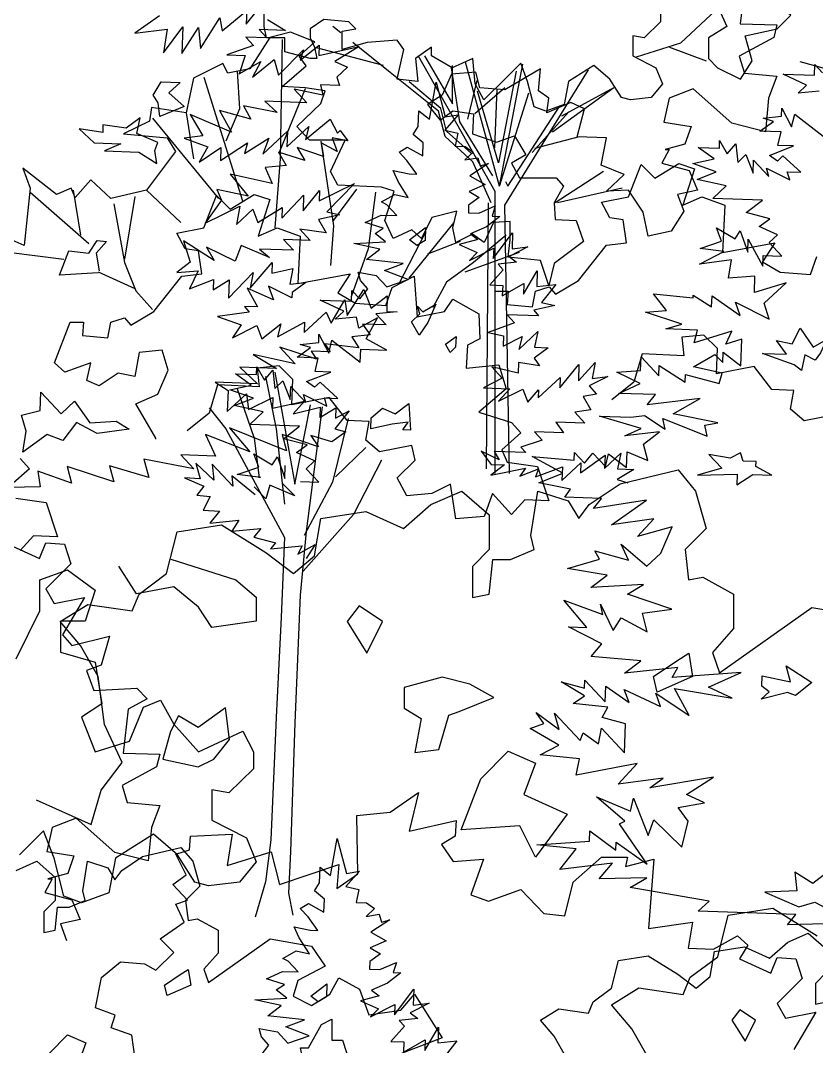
# Model space of a CAD drawing. Header units: inches. Extents: x -11 to 128, y 7 to 56.
# Drawn here: x 14.3816 to 14.742, y 23.3199 to 23.7842 of the extents above; entities that cross this region are included whole.
import ezdxf

# ---------------------------------------------------------------- set-up
doc = ezdxf.new("R2010")
doc.units = ezdxf.units.IN
doc.header["$MEASUREMENT"] = 0
doc.layers.add('CAY', color=94, linetype='Continuous')
doc.layers.add('CAY-3', color=61, linetype='Continuous')
picture_1 = doc.add_image_def('image1.jpg', size_in_pixel=(1680, 1093))

# ---------------------------------------------------------------- blocks, each defined once
blk = doc.blocks.new('A$C76451831')
at = {"layer": 'CAY'}
for p, q in [((2471.8, 2031.9), (2478.5, 2069.3)), ((2478.5, 2069.3), (2487.7, 2034.1)), ((2460.6, 2024.6), (2461.2, 2040.4)), ((2461.2, 2040.4), (2471.8, 2031.9)), ((2500.9, 2036.3), (2487.3, 2020.9)), ((2487.7, 2034.1), (2500.9, 2036.3)), ((2455.4, 2016.6), (2460.6, 2024.6)), ((2487.3, 2020.9), (2500.3, 2017.8)), ((2500.3, 2017.8), (2497.6, 2004.7)), ((2465.5, 2008.1), (2455.4, 2016.6)), ((2465, 1995), (2465.5, 2008.1)), ((2441.2, 1998.5), (2449.5, 2003.7)), ((2449, 1990.1), (2441.2, 1998.5)), ((2449.5, 2003.7), (2465, 1995)), ((2497.6, 2004.7), (2508, 2004.3)), ((2515.9, 1998.6), (2507.5, 1990.8)), ((2508, 2004.3), (2515.9, 1998.6)), ((2459, 1976.6), (2449, 1990.1)), ((2507.5, 1990.8), (2520.7, 1993)), ((2531.4, 1987.2), (2512.4, 1974.7)), ((2520.7, 1993), (2523.1, 1984.8)), ((2523.1, 1984.8), (2531.4, 1987.2)), ((2435.1, 1980.1), (2451.3, 1976.8)), ((2440.1, 1969.1), (2435.1, 1980.1)), ((2451.3, 1976.8), (2459, 1976.6)), ((2450.4, 1952.9), (2440.1, 1969.1)), ((2527.9, 1966), (2511.8, 1958.9)), ((2512.4, 1974.7), (2527.9, 1966)), ((2423.5, 1948.4), (2437, 1956)), ((2437, 1956), (2450.4, 1952.9)), ((2511.8, 1958.9), (2522, 1953.1)), ((2428.9, 1945.4), (2423.5, 1948.4)), ((2438.9, 1934.7), (2428.9, 1945.4)), ((2511.3, 1945.3), (2511.1, 1937.6)), ((2522, 1953.1), (2511.3, 1945.3)), ((2407, 1927.6), (2423.1, 1935.2)), ((2423.1, 1935.2), (2438.9, 1934.7)), ((2511.1, 1937.6), (2521.5, 1937.2)), ((2521.5, 1937.2), (2538.1, 1944.4)), ((2538.1, 1944.4), (2535, 1934)), ((2425.3, 1922), (2407, 1927.6)), ((2542.7, 1933.8), (2529.2, 1923.4)), ((2535, 1934), (2542.7, 1933.8)), ((2417, 1916.8), (2425.3, 1922)), ((2427.6, 1908.3), (2417, 1916.8)), ((2529.2, 1923.4), (2513.1, 1916.2)), ((2513.1, 1916.2), (2520.6, 1910.5)), ((2536.2, 1891.4), (2555.7, 1917.4)), ((2555.7, 1917.4), (2555.1, 1901.1)), ((2395.4, 1906.7), (2427.6, 1908.3)), ((2421.9, 1900.8), (2395.4, 1906.7)), ((2520.6, 1910.5), (2501.8, 1905.7)), ((2501.8, 1905.7), (2520.1, 1897.4)), ((2571.1, 1903.3), (2552.1, 1893.5)), ((2555.1, 1901.1), (2571.1, 1903.3)), ((2408.4, 1890.4), (2421.9, 1900.8)), ((2512.1, 1889.5), (2536.6, 1901.8)), ((2520.1, 1897.4), (2512.1, 1889.5)), ((2536.6, 1901.8), (2536.2, 1891.4)), ((2552.1, 1893.5), (2559.6, 1887.8)), ((2445.4, 1886.4), (2408.4, 1890.4)), ((2426.6, 1879.3), (2445.4, 1886.4)), ((2559.6, 1887.8), (2541, 1885.8)), ((2541, 1885.8), (2546.2, 1880.1)), ((2402.2, 1869.3), (2399.8, 1877.6)), ((2399.8, 1877.6), (2418.2, 1874.2)), ((2418.2, 1874.2), (2428.7, 1862.9)), ((2450.3, 1870.4), (2426.6, 1879.3)), ((2546.2, 1880.1), (2532.6, 1864.8)), ((2566.7, 1855.4), (2580.6, 1878.9)), ((2580.6, 1878.9), (2580.1, 1863.1)), ((2409.6, 1860.9), (2402.2, 1869.3)), ((2428.7, 1862.9), (2450.3, 1870.4)), ((2532.6, 1864.8), (2545.7, 1864.3)), ((2545.3, 1853.9), (2567, 1866.3)), ((2545.7, 1864.3), (2545.3, 1853.9)), ((2567, 1866.3), (2566.7, 1855.4)), ((2580.1, 1863.1), (2599.2, 1865.2)), ((2599.2, 1865.2), (2585, 1847.1)), ((2393.3, 1848.3), (2393.7, 1859.2)), ((2393.7, 1859.2), (2401.6, 1850.7)), ((2401.6, 1850.7), (2409.6, 1860.9)), ((2361.6, 1849.4), (2393.3, 1848.3)), ((2385.3, 1838.2), (2361.6, 1849.4)), ((2598.4, 1843.9), (2577, 1839.2)), ((2585, 1847.1), (2598.4, 1843.9)), ((2376.8, 1830.3), (2385.3, 1838.2)), ((2398.2, 1832.3), (2376.8, 1830.3)), ((2400.5, 1821.3), (2398.2, 1832.3)), ((2419.5, 1831.5), (2400.5, 1821.3)), ((2407.9, 1810.6), (2419.5, 1831.5)), ((2581.8, 1833.6), (2550.1, 1834.7)), ((2550.1, 1834.7), (2557.5, 1826.7)), ((2577, 1839.2), (2581.8, 1833.6)), ((2557.5, 1826.7), (2530.9, 1816.8)), ((2360.1, 1806.9), (2360.4, 1815)), ((2360.4, 1815), (2370.2, 1796.1)), ((2428.8, 1799), (2407.9, 1810.6)), ((2530.9, 1816.8), (2546.6, 1813.5)), ((2546.6, 1813.5), (2546.3, 1803.1)), ((2546.3, 1803.1), (2565.2, 1812.8)), ((2562, 1799.8), (2581.2, 1817.7)), ((2565.2, 1812.8), (2562, 1799.8)), ((2581.2, 1817.7), (2577.9, 1802)), ((2338.3, 1791.8), (2351.8, 1801.7)), ((2341.5, 1804.8), (2360.1, 1806.9)), ((2351.8, 1801.7), (2341.5, 1804.8)), ((2370.2, 1796.1), (2373.4, 1809.1)), ((2373.4, 1809.1), (2402, 1786.8)), ((2402, 1786.8), (2402.5, 1799.9)), ((2402.5, 1799.9), (2428.8, 1799)), ((2591.5, 1801.5), (2577.6, 1791.1)), ((2577.9, 1802), (2591.5, 1801.5)), ((2359.6, 1791), (2338.3, 1791.8)), ((2356.4, 1777.5), (2359.6, 1791)), ((2577.6, 1791.1), (2582.7, 1783.2)), ((2297.4, 1774.6), (2297.7, 1782.3)), ((2297.7, 1782.3), (2305.3, 1768.9)), ((2561.2, 1775.8), (2534.7, 1782.2)), ((2534.7, 1782.2), (2545.1, 1770.9)), ((2561.5, 1786.7), (2561.2, 1775.8)), ((2582.7, 1783.2), (2561.5, 1786.7)), ((2603.3, 1761.2), (2622.6, 1784.5)), ((2622.1, 1768.2), (2639, 1786.7)), ((2622.6, 1784.5), (2622.1, 1768.2)), ((2639, 1786.7), (2635.8, 1770.5)), ((2292, 1763.9), (2276.1, 1775.3)), ((2276.1, 1775.3), (2297.4, 1774.6)), ((2305.3, 1768.9), (2313.9, 1779)), ((2313.9, 1779), (2315.9, 1760.3)), ((2347.9, 1767.4), (2372.2, 1777)), ((2372.2, 1777), (2356.4, 1777.5)), ((2545.1, 1770.9), (2526.2, 1761.2)), ((2581.6, 1751.1), (2603.6, 1771.6)), ((2603.6, 1771.6), (2603.3, 1761.2)), ((2651.7, 1772.6), (2632.8, 1762.9)), ((2635.8, 1770.5), (2651.7, 1772.6)), ((2270.6, 1759.2), (2292, 1763.9)), ((2294.3, 1750.7), (2270.6, 1759.2)), ((2315.9, 1760.3), (2323.9, 1768.2)), ((2323.9, 1768.2), (2331.4, 1749.4)), ((2331.4, 1749.4), (2331.9, 1762.5)), ((2331.9, 1762.5), (2347.1, 1746.1)), ((2355.9, 1761.7), (2347.9, 1767.4)), ((2361.5, 1766.9), (2355.9, 1761.7)), ((2379.5, 1750.4), (2361.5, 1766.9)), ((2526.2, 1761.2), (2552.9, 1760.2)), ((2552.9, 1760.2), (2541.6, 1747.5)), ((2541.6, 1747.5), (2566, 1759.8)), ((2566, 1759.8), (2571, 1746.5)), ((2571, 1746.5), (2581.9, 1759.2)), ((2581.9, 1759.2), (2581.6, 1751.1)), ((2632.8, 1762.9), (2640.2, 1754.5)), ((2275, 1743.2), (2294.3, 1750.7)), ((2347.1, 1746.1), (2344.7, 1754.4)), ((2344.7, 1754.4), (2368.3, 1742.7)), ((2365.9, 1750.9), (2379.5, 1750.4)), ((2368.3, 1742.7), (2365.9, 1750.9)), ((2640.2, 1754.5), (2627, 1752.2)), ((2627, 1752.2), (2634.6, 1738.8)), ((2304.2, 1736.7), (2275, 1743.2)), ((2634.6, 1738.8), (2618.3, 1736.6)), ((2290.6, 1724.1), (2304.2, 1736.7)), ((2618.3, 1736.6), (2628.7, 1725.4)), ((2340.9, 1722.3), (2290.6, 1724.1)), ((2324.6, 1709.7), (2340.9, 1722.3)), ((2628.7, 1725.4), (2599.3, 1726.4)), ((2599.3, 1726.4), (2607.1, 1715.7)), ((2348.4, 1703.5), (2324.6, 1709.7)), ((2585.5, 1708.3), (2564, 1701.4)), ((2577.7, 1716.8), (2585.5, 1708.3)), ((2607.1, 1715.7), (2577.7, 1716.8)), ((2337.7, 1695.7), (2348.4, 1703.5)), ((2524, 1697.3), (2533.9, 1683.8)), ((2542.3, 1688.5), (2524, 1697.3)), ((2569.2, 1695.7), (2537.1, 1696.9)), ((2537.1, 1696.9), (2542.3, 1688.5)), ((2564, 1701.4), (2569.2, 1695.7)), ((2294.6, 1694.5), (2313.2, 1683.4)), ((2299.6, 1681.1), (2294.6, 1694.5)), ((2313.2, 1683.4), (2318.5, 1691.4)), ((2318.5, 1691.4), (2325.9, 1669.8)), ((2356, 1687.3), (2337.7, 1695.7)), ((2347.5, 1679.5), (2356, 1687.3)), ((2624.3, 1675.2), (2648.9, 1693)), ((2648.4, 1679.8), (2664.8, 1695.1)), ((2648.9, 1693), (2648.4, 1679.8)), ((2664.8, 1695.1), (2661.6, 1679.4)), ((2236.3, 1685.2), (2240.6, 1669.3)), ((2254.4, 1667.9), (2236.3, 1685.2)), ((2252.8, 1684.1), (2254.4, 1667.9)), ((2273.6, 1662), (2252.8, 1684.1)), ((2278, 1673.7), (2299.6, 1681.1)), ((2325.9, 1669.8), (2326.4, 1682.9)), ((2360.2, 1665.9), (2347.5, 1679.5)), ((2547.5, 1683.4), (2533.6, 1673)), ((2533.6, 1673), (2568.7, 1679.9)), ((2533.9, 1683.8), (2547.5, 1683.4)), ((2568.7, 1679.9), (2563, 1671.9)), ((2563, 1671.9), (2581.8, 1679.4)), ((2578.8, 1671.4), (2605.9, 1681.3)), ((2581.8, 1679.4), (2578.8, 1671.4)), ((2605.4, 1667.7), (2624.6, 1685.6)), ((2605.9, 1681.3), (2605.4, 1667.7)), ((2624.6, 1685.6), (2624.3, 1675.2)), ((2677.9, 1678.8), (2661.2, 1668.5)), ((2661.6, 1679.4), (2677.9, 1678.8)), ((2664.3, 1664.1), (2722.6, 1678.3)), ((2722.6, 1678.3), (2740.3, 1657)), ((2224.6, 1670.4), (2244.1, 1661.9)), ((2240.6, 1669.3), (2224.6, 1670.4)), ((2272.6, 1672.4), (2273.6, 1662)), ((2295.9, 1653.3), (2272.6, 1672.4)), ((2301.9, 1670.6), (2278, 1673.7)), ((2341.7, 1666.5), (2360.2, 1665.9)), ((2661.2, 1668.5), (2672, 1665.4)), ((2244.1, 1661.9), (2237.2, 1653)), ((2306.7, 1649.3), (2295.1, 1661.4)), ((2310.8, 1662.9), (2306.7, 1649.3)), ((2336, 1652.2), (2310.8, 1662.9)), ((2323.9, 1664.2), (2336, 1652.2)), ((2473.2, 1643.5), (2504.5, 1657)), ((2504.5, 1657), (2532.2, 1632.9)), ((2574, 1612.2), (2581.1, 1657)), ((2581.1, 1657), (2611.8, 1647)), ((2633, 1643.5), (2664.3, 1664.1)), ((2740.3, 1657), (2750.9, 1619.3)), ((2237.2, 1653), (2250.5, 1651.6)), ((2250.5, 1651.6), (2243.7, 1637.7)), ((2611.8, 1647), (2622.4, 1629.3)), ((2243.7, 1637.7), (2260.2, 1636.6)), ((2260.2, 1636.6), (2250.4, 1624.7)), ((2362.4, 1629.3), (2407.8, 1636.4)), ((2407.8, 1636.4), (2445.5, 1619.3)), ((2445.5, 1619.3), (2473.2, 1643.5)), ((2622.4, 1629.3), (2633, 1643.5)), ((2250.4, 1624.7), (2279.7, 1627.6)), ((2279.7, 1627.6), (2272.6, 1616.4)), ((2355.9, 1591.6), (2362.4, 1629.3)), ((2532.2, 1632.9), (2532.2, 1598.1)), ((2206.7, 1573.9), (2217.3, 1615.8)), ((2217.3, 1615.8), (2262.1, 1622.8)), ((2262.1, 1622.8), (2306.9, 1595.1)), ((2272.6, 1616.4), (2301.9, 1619.3)), ((2301.9, 1619.3), (2294.6, 1610.4)), ((2750.9, 1619.3), (2729.7, 1598.1)), ((2294.6, 1610.4), (2316.5, 1604.8)), ((2316.5, 1604.8), (2311.6, 1598.8)), ((2339, 1593.3), (2356.7, 1603.2)), ((2356.7, 1603.2), (2347.6, 1589.1)), ((2577.6, 1598.1), (2574, 1612.2)), ((2306.9, 1595.1), (2334.7, 1573.9)), ((2311.6, 1598.8), (2343.6, 1601.9)), ((2343.6, 1601.9), (2339, 1593.3)), ((2532.2, 1598.1), (2515.1, 1580.9)), ((2553.4, 1588), (2577.6, 1598.1)), ((2729.7, 1598.1), (2733.2, 1567.4)), ((2334.7, 1573.9), (2355.9, 1591.6)), ((2532.2, 1553.2), (2535.7, 1588)), ((2535.7, 1588), (2553.4, 1588)), ((2179, 1553.2), (2206.7, 1573.9)), ((2515.1, 1580.9), (2515.1, 1549.7)), ((2733.2, 1567.4), (2747.4, 1570.3)), ((2747.4, 1570.3), (2778.6, 1553.2)), ((2171.9, 1536.1), (2179, 1553.2)), ((2515.1, 1549.7), (2532.2, 1553.2)), ((2778.6, 1553.2), (2778.6, 1518.4)), ((2099.4, 1525.5), (2127.1, 1542.6)), ((2127.1, 1542.6), (2171.9, 1536.1)), ((2764.5, 1473.6), (2857.6, 1539.7)), ((2857.6, 1539.7), (2920.1, 1529)), ((2120, 1501.3), (2099.4, 1525.5)), ((2778.6, 1518.4), (2757.4, 1494.2)), ((2137.7, 1470.1), (2120, 1501.3)), ((2757.4, 1494.2), (2764.5, 1473.6)), ((2144.2, 1421.7), (2137.7, 1470.1)), ((2161.9, 1383.3), (2144.2, 1421.7)), ((2140.7, 1355.6), (2161.9, 1383.3)), ((2130.6, 1320.8), (2140.7, 1355.6)), ((2075.2, 1345.6), (2130.6, 1320.8)), ((5943, 1269.4), (5949.7, 1306.8)), ((5949.7, 1306.8), (5958.9, 1271.5)), ((5931.9, 1262.1), (5932.4, 1277.9)), ((5932.4, 1277.9), (5943, 1269.4)), ((5972.1, 1273.8), (5958.5, 1258.4)), ((5958.9, 1271.5), (5972.1, 1273.8)), ((5926.6, 1254.1), (5931.9, 1262.1)), ((5936.7, 1245.6), (5926.6, 1254.1)), ((5958.5, 1258.4), (5971.5, 1255.2)), ((5971.5, 1255.2), (5968.8, 1242.2)), ((5936.3, 1232.4), (5936.7, 1245.6)), ((5968.8, 1242.2), (5979.2, 1241.8)), ((5979.2, 1241.8), (5987.1, 1236.1)), ((5912.4, 1236), (5920.7, 1241.1)), ((5920.2, 1227.6), (5912.4, 1236)), ((5920.7, 1241.1), (5936.3, 1232.4)), ((5987.1, 1236.1), (5978.7, 1228.2)), ((5930.2, 1214.1), (5920.2, 1227.6)), ((5978.7, 1228.2), (5991.9, 1230.5)), ((6002.6, 1224.7), (5983.6, 1212.2)), ((5991.9, 1230.5), (5994.4, 1222.3)), ((5994.4, 1222.3), (6002.6, 1224.7)), ((5906.3, 1217.6), (5922.5, 1214.3)), ((5911.3, 1206.6), (5906.3, 1217.6)), ((5922.5, 1214.3), (5930.2, 1214.1)), ((5983.6, 1212.2), (5999.1, 1203.5)), ((5921.6, 1190.3), (5911.3, 1206.6)), ((5999.1, 1203.5), (5983, 1196.4)), ((5894.8, 1185.8), (5908.2, 1193.5)), ((5908.2, 1193.5), (5921.6, 1190.3)), ((5993.3, 1190.6), (5982.6, 1182.8)), ((5983, 1196.4), (5993.3, 1190.6)), ((5900.1, 1182.9), (5894.8, 1185.8)), ((5910.1, 1172.2), (5900.1, 1182.9)), ((5982.6, 1182.8), (5982.3, 1175.1)), ((5992.7, 1174.7), (6009.3, 1181.8)), ((6009.3, 1181.8), (6006.2, 1171.5)), ((5878.2, 1165.1), (5894.3, 1172.7)), ((5894.3, 1172.7), (5910.1, 1172.2)), ((5982.3, 1175.1), (5992.7, 1174.7)), ((6013.9, 1171.3), (6000.4, 1160.8)), ((6006.2, 1171.5), (6013.9, 1171.3)), ((5896.6, 1159.5), (5878.2, 1165.1)), ((5888.2, 1154.3), (5896.6, 1159.5)), ((6000.4, 1160.8), (5984.3, 1153.7)), ((5898.8, 1145.8), (5888.2, 1154.3)), ((5984.3, 1153.7), (5991.8, 1148)), ((6007.4, 1128.9), (6026.9, 1154.9)), ((6026.9, 1154.9), (6026.3, 1138.6)), ((5866.6, 1144.2), (5898.8, 1145.8)), ((5893.1, 1138.3), (5866.6, 1144.2)), ((5879.6, 1127.9), (5893.1, 1138.3)), ((5991.8, 1148), (5973, 1143.2)), ((5973, 1143.2), (5991.3, 1134.9)), ((5983.3, 1127), (6007.8, 1139.3)), ((6007.8, 1139.3), (6007.4, 1128.9)), ((6042.3, 1140.8), (6023.3, 1131)), ((6026.3, 1138.6), (6042.3, 1140.8)), ((5916.6, 1123.9), (5879.6, 1127.9)), ((5991.3, 1134.9), (5983.3, 1127)), ((6023.3, 1131), (6030.9, 1125.3)), ((5897.8, 1116.8), (5916.6, 1123.9)), ((6017.4, 1117.6), (6003.8, 1102.2)), ((6030.9, 1125.3), (6012.2, 1123.3)), ((6012.2, 1123.3), (6017.4, 1117.6)), ((5871, 1115), (5889.4, 1111.7)), ((5873.4, 1106.8), (5871, 1115)), ((5880.8, 1098.4), (5873.4, 1106.8)), ((5889.4, 1111.7), (5899.9, 1100.4)), ((5921.5, 1107.8), (5897.8, 1116.8)), ((5899.9, 1100.4), (5921.5, 1107.8)), ((6037.9, 1092.9), (6051.8, 1116.4)), ((6051.8, 1116.4), (6051.3, 1100.6)), ((5872.8, 1088.2), (5880.8, 1098.4)), ((6003.8, 1102.2), (6016.9, 1101.8)), ((6016.5, 1091.4), (6038.3, 1103.8)), ((6016.9, 1101.8), (6016.5, 1091.4)), ((6038.3, 1103.8), (6037.9, 1092.9)), ((6051.3, 1100.6), (6070.4, 1102.6)), ((6070.4, 1102.6), (6056.2, 1084.5)), ((4834.4, 569.5), (4869.4, 602.2)), ((4491.5, 579.5), (4483.4, 586)), ((4541.2, 539.6), (4503.7, 569.7)), ((4789.6, 555.4), (4834.4, 569.5)), ((4534.5, 546.7), (4466.9, 564.4)), ((4823, 565.2), (4860, 551.4)), ((4647.3, 419.7), (4569.9, 556)), ((4575.8, 556.2), (4604.1, 507.8)), ((4651.6, 424.8), (4617.3, 549.9)), ((4589.9, 500.7), (4541.2, 539.6)), ((4602.9, 544.4), (4611.2, 489.7)), ((4604.1, 507.8), (4604.1, 546.7)), ((4668.2, 540.8), (4650.5, 448.4)), ((4651.6, 424.8), (4675, 548.1)), ((4656.8, 405.9), (4741.3, 542.4)), ((4592.3, 503.1), (4560.4, 530.2)), ((4650.5, 448.4), (4629.2, 520.8)), ((4646.9, 463.7), (4649.3, 523.1)), ((4651.6, 424.8), (4681.2, 519.2)), ((4705.1, 479.9), (4766.8, 524.3)), ((4714.5, 496), (4764.5, 523.1)), ((4596.6, 475.1), (4589.9, 500.7)), ((4598.2, 480.3), (4592.3, 503.1)), ((4659.9, 424.8), (4712.2, 505.4)), ((4611.2, 489.7), (4644.6, 435.4)), ((4623.3, 457.8), (4598.2, 480.3)), ((4624.5, 449.6), (4596.6, 475.1)), ((4643, 408.3), (4624.5, 449.6)), ((4657.5, 429.5), (4659.9, 424.8)), ((4647.3, 135.4), (4647.3, 419.7)), ((4638.3, 140.1), (4640.6, 408.3)), ((4661.5, 135.4), (4656.8, 405.9))]:
    blk.add_line(p, q, dxfattribs=at)
for points in [[(4270.8, 1937.2), (4267.7, 1961.4), (4246.6, 1968.8), (4250.8, 1981.5), (4230.8, 1988.9), (4237.1, 2019.4), (4256.1, 2035.3), (4280.3, 2033.1), (4291.9, 2026.8), (4309.9, 2044.7), (4296.2, 2058.5), (4320.4, 2075.3), (4312, 2093.3), (4323.6, 2097.5), (4308.8, 2113.3), (4322.5, 2122.8), (4312, 2143.9), (4325.7, 2148.1), (4326.7, 2161.8), (4368.9, 2163.9), (4363.7, 2132.3), (4408, 2146), (4416.4, 2113.3), (4476.5, 2133.3), (4474.4, 2109.1), (4495.5, 2123.9), (4494.4, 2182.9), (4528.2, 2186.1), (4556.7, 2206.1), (4547.2, 2167.1), (4594.6, 2177.6), (4593.6, 2161.8), (4579.9, 2153.4), (4591.5, 2136.5), (4622.1, 2138.6), (4609.4, 2102.8), (4627.3, 2096.4), (4660, 2108), (4683.2, 2083.8), (4704.3, 2081.7), (4712.8, 2115.4), (4741.2, 2140.7), (4767.6, 2140.7), (4765.5, 2131.2), (4794, 2138.6), (4788.7, 2069), (4833, 2075.3), (4828.8, 2049), (4854.1, 2047.9), (4878.3, 2061.6), (4888.9, 2052.1), (4880.5, 2038.4), (4912.1, 2023.7), (4918.4, 2039.5), (4937.4, 2038.4), (4943.7, 2018.4), (4918.4, 1993.1), (4926.9, 1978.3), (4957.4, 1984.6), (4935.3, 1946.7)], [(2492.6, 1796.8), (2487.9, 1805.1), (2498.6, 1812.9), (2498.2, 1802), (2492.6, 1796.8)], [(5617.7, 1603.6), (5649.3, 1588.9), (5655.6, 1604.7), (5674.6, 1603.6), (5680.9, 1583.6), (5655.6, 1558.3), (5664.1, 1543.5), (5694.7, 1549.8), (5672.5, 1511.9), (5682, 1501.3), (5720, 1510.8), (5711.5, 1481.3), (5696.8, 1476), (5704.1, 1456), (5747.4, 1458.1), (5757.9, 1447.5), (5738.9, 1437), (5733.7, 1392.7), (5770.6, 1391.6), (5767.4, 1379), (5732.6, 1360), (5737.9, 1343.1), (5770.6, 1340), (5762.2, 1317.8), (5759, 1284.1), (5725.2, 1292.5), (5686.2, 1327.3), (5662, 1317.8), (5656.7, 1293.6), (5684.1, 1289.3), (5677.8, 1271.4), (5657.7, 1266.1), (5662, 1266.1), (5654.6, 1252.4), (5682, 1245), (5690.4, 1225), (5670.4, 1220.8), (5676.7, 1203.9)], [(1315.7, 1086.8), (1310.4, 1042.5), (1347.4, 1041.4), (1344.2, 1028.7), (1309.4, 1009.8), (1314.7, 992.9), (1347.4, 989.7), (1338.9, 967.6), (1335.8, 933.8), (1302, 942.3), (1263, 977.1), (1238.7, 967.6), (1233.4, 943.3), (1260.9, 939.1), (1254.5, 921.2), (1234.5, 915.9), (1238.7, 915.9), (1231.3, 902.2), (1258.8, 894.8), (1267.2, 874.8), (1247.2, 870.5), (1253.5, 853.7)], [(2054.9, 1274.6), (2075.8, 1283.7), (2094.3, 1267.5), (2094.3, 1244.3), (2082.9, 1232.9), (2082.9, 1212.1), (2094.3, 1214.4), (2096.6, 1237.6), (2108.4, 1237.6), (2124.5, 1244.3), (2122.2, 1253.8), (2126.9, 1283.7), (2147.3, 1277), (2154.4, 1265.2), (2161.5, 1274.6), (2182.3, 1288.4), (2221.2, 1297.8), (2233, 1283.7), (2240.1, 1258.5), (2225.9, 1244.3), (2228.3, 1223.9), (2237.7, 1225.8), (2258.6, 1214.4), (2258.6, 1191.2), (2244.4, 1175.1), (2249.1, 1161.4), (2311.2, 1205.4), (2352.9, 1198.3), (2366.7, 1177.9), (2339.1, 1163.7), (2334.4, 1147.6), (2352.9, 1138.5), (2371.4, 1149.9), (2380.4, 1166.1), (2401.2, 1154.7), (2410.7, 1129.1), (2442.9, 1133.8), (2456.7, 1149.9), (2484.6, 1105.9), (2429.6, 1084.7)], [(1446.1, 136.4), (1358.1, 134.1), (1366.6, 144.6), (1267.9, 148.1), (1279.1, 158.1), (1199.4, 171.8), (1216.1, 181.6), (1168, 180.6), (1181.7, 196.4), (1128.5, 190.1), (1145, 210.9), (1105.3, 215), (1158.5, 218.6), (1158.8, 229), (1184.9, 209.5), (1185.2, 217.6), (1216.5, 195.2), (1188.5, 236.1), (1194, 238.6), (1165.5, 263.2), (1199.8, 248.8), (1202.6, 261.9), (1217.6, 224.2), (1223.1, 239.9), (1251.6, 212.6), (1257.9, 238.7), (1247.6, 252.6), (1274.4, 257.1), (1256.2, 265.5), (1283.5, 283.1), (1219.2, 272.2), (1232.7, 282.1), (1187.2, 276), (1206.5, 296.7), (1144.9, 285.2), (1148.2, 301.4), (1108.5, 305.5), (1127.4, 315.3), (1098.5, 332.2), (1112.3, 337.1), (1104.5, 348.3), (1127.9, 331.1), (1123.1, 347.6), (1148.9, 320), (1151.8, 327.6), (1167.3, 316.6), (1170.6, 332.4), (1193.7, 307.5), (1194.8, 337), (1171, 343.2), (1176.8, 353.5), (1142, 357.4), (1153.2, 365.2), (1129.6, 379.1), (1153.4, 372.9), (1153.7, 381), (1174.2, 359), (1174.8, 374.8), (1198.2, 358.2), (1193.2, 371.5), (1229.8, 354.3), (1225.3, 367.6), (1258.9, 345.2), (1244, 372.4), (1302.2, 362.7), (1278.5, 373.9), (1311.2, 388.7), (1241.7, 383.4), (1247.5, 393.6), (1193.8, 387.8), (1210.1, 400.4), (1160, 404.8), (1170.8, 417.6), (1137, 434.6), (1155.6, 434), (1132.5, 461.5), (1171.9, 447), (1169.5, 457.5), (1182.2, 430.8), (1190.3, 443.7), (1216.6, 429.6), (1211.8, 448.3), (1241.4, 452.3), (1196.6, 467.5), (1212.8, 477.3), (1159.7, 474.2), (1176, 486.8), (1136.3, 493.6), (1168.4, 502.9), (1163.7, 511.2), (1197.8, 501.9), (1190.2, 518), (1216.2, 495.8), (1230.2, 508.9), (1241.6, 535.3), (1206.8, 525.6), (1223.3, 543.6), (1180.5, 537.4), (1215.8, 562.4), (1162.5, 553.9), (1170.5, 564), (1133.4, 565.3), (1139.1, 573.3), (1107.2, 579.8), (1131.5, 589.4), (1100.4, 606.4), (1142.9, 602.6), (1143.1, 610.3), (1153.2, 599.5), (1161.7, 609.7), (1174.4, 596.1), (1177.5, 609.1), (1195.6, 595.3), (1196.2, 611.2), (1217.2, 602.3), (1212.8, 618.8), (1229.1, 631.3), (1194, 627.1), (1210.6, 634.7), (1168.4, 647.1), (1200.1, 646), (1213.8, 647.7), (1234.6, 633.9), (1232.3, 644.8), (1276.9, 627), (1274.6, 637.9), (1287.8, 640.2), (1242.8, 649.4), (1270.1, 664.8), (1216.4, 658.5), (1224.9, 668.7), (1187.8, 670), (1209.5, 680.1), (1185.8, 691.3), (1209.9, 693.2), (1210.4, 706.8), (1228.3, 687.6), (1228.7, 698), (1254.8, 681.2), (1255.1, 688.9), (1289.2, 680), (1292.3, 690.3), (1263.1, 696.8), (1284.8, 709.2), (1292.7, 701.2), (1293, 711.6), (1311.1, 697.8), (1312.1, 724.6), (1296, 719.7), (1301.9, 732.6), (1263.9, 720.8), (1267.1, 733.8), (1235.4, 734.9), (1251.4, 739.8), (1214.7, 752), (1236, 753.5), (1223, 770.3), (1262.8, 766.2), (1262.9, 768.9), (1281.5, 757.4), (1281.9, 768.2), (1310.2, 748.6), (1305.7, 761.9), (1339.5, 744.9), (1334.6, 760.9), (1356.7, 781.5), (1324.6, 771.7), (1325.2, 788), (1298.4, 786.2), (1301.7, 804.7), (1269.4, 800.4), (1293.9, 813.1), (1270, 816.2), (1291.5, 823.6), (1286.5, 837), (1305.2, 825.9), (1310.4, 833.9), (1317.9, 812.3), (1318.3, 825.4), (1333.2, 798.2), (1333.6, 809), (1352.2, 808.4), (1339.5, 822), (1347.9, 829.8), (1329.6, 838.2), (1340.3, 846), (1316.5, 852.2), (1332.8, 864.8), (1282.6, 866.6), (1296.2, 879.2), (1266.9, 885.7), (1286.2, 893.2), (1262.5, 901.7), (1284, 906.4), (1268.1, 917.8), (1289.3, 917.1), (1289.6, 924.8), (1297.3, 911.4), (1305.8, 921.5), (1307.9, 902.9), (1315.9, 910.7), (1323.4, 891.9), (1323.8, 905), (1339.1, 888.6), (1336.7, 896.9), (1360.3, 885.2), (1357.8, 893.4), (1371.4, 892.9), (1353.4, 909.4), (1347.8, 904.2), (1339.8, 909.9), (1364.2, 919.5), (1348.4, 920), (1351.5, 933.5), (1330.3, 934.3), (1343.8, 944.2), (1333.4, 947.3), (1352.1, 949.4), (1352.4, 957.5), (1362.1, 938.6), (1365.3, 951.6), (1394, 929.3)], [(1390.1, 974.8), (1368.8, 972.8), (1377.2, 980.7), (1353.6, 991.9), (1385.3, 990.8), (1385.6, 1001.7), (1393.5, 993.3)], [(4308.5, 596.8), (4283.9, 579.1), (4316.2, 583.4), (4312.6, 559.5), (4332.1, 585.5), (4331.2, 558.8), (4348, 585), (4349.9, 563.6), (4369.6, 594.7), (4371.9, 581.4), (4396.6, 601.9), (4396.1, 588.3), (4421.2, 619.6)], [(4417.6, 593), (4435.8, 581.9), (4409.1, 582.8), (4416.9, 574.4), (4395.7, 575.2), (4403.5, 566.7), (4376.5, 557.2), (4395, 556.6), (4388.9, 538.2), (4410.7, 550.6), (4402.4, 535), (4424.3, 552.8), (4428.8, 536.8), (4453.7, 562.3), (4450.6, 551.9), (4469.7, 567.1), (4469.3, 556.7), (4510, 565.7), (4485.4, 550.7), (4498.4, 544.8), (4487.6, 534.8), (4490, 526.5), (4471, 527.2), (4473.4, 516.7), (4444.6, 522.7), (4457.2, 509.1), (4414.7, 510.6), (4427.4, 499.2), (4393.2, 505.9), (4400.9, 492.5), (4369.1, 501.3), (4381.4, 479.5), (4339.5, 497.3), (4352.3, 475.6), (4333.6, 473.5), (4357.4, 464.5), (4348.7, 449), (4370.5, 464.1), (4370, 450.9), (4397.4, 468.6), (4394.3, 457.8), (4418.8, 473.3), (4412.8, 457.1), (4437.7, 480.3), (4437.1, 464.5), (4459.1, 485), (4455.9, 472), (4480.7, 492.4), (4488.3, 478.5), (4490.7, 481.2), (4498.5, 470.5), (4482.7, 473.7), (4487.7, 460), (4471.7, 468.7), (4473.9, 455), (4447.5, 464.1), (4455.2, 450.7), (4428.8, 459.3), (4436.5, 445.9), (4415.1, 443.9), (4422.2, 427.8), (4380, 437), (4398.2, 415), (4366.3, 421.6), (4371.3, 411), (4354.7, 387.5), (4389.7, 404.9), (4386.3, 386.4), (4402.7, 401.7), (4407.7, 388.4), (4432.3, 403.4), (4431.9, 392.6), (4454, 415.8), (4453.4, 400), (4470, 420.7), (4469.7, 410.3), (4505.2, 427.6), (4477.4, 399.1), (4490.4, 396), (4469, 391.3), (4476.7, 377.8), (4450.1, 381.5), (4460.6, 370.2), (4433.8, 371.2), (4443.9, 360.4), (4409.5, 361.6), (4419.6, 353.1), (4391, 365), (4385, 349.3), (4356.1, 363.5), (4363.8, 350.1), (4332.7, 369.7), (4339.7, 348.2), (4326.2, 337.8), (4347.6, 339.7), (4338.8, 321.5), (4363.1, 331), (4362.7, 320.6), (4379, 330.5), (4378.3, 311.9), (4403.2, 337.8), (4400, 322), (4422.2, 348), (4421.8, 337.1), (4443.2, 341.8), (4440, 326.1), (4456.3, 327.8), (4442.4, 317.8), (4442.2, 312.4), (4418.6, 324.1), (4423.6, 310.3), (4397.2, 322.1), (4407.5, 303.2), (4394.3, 303.7), (4399.1, 298), (4367.2, 293.7), (4391, 285.2), (4382.3, 271.9), (4406.8, 284.6), (4411.8, 270.9), (4430.9, 286.1), (4427.7, 273), (4455, 287.9), (4454.6, 277.5), (4476.6, 298.1), (4481.7, 287), (4495.6, 310.5), (4497.8, 294.6), (4514.6, 320.8), (4522.1, 301.9), (4538.4, 314.5), (4537.8, 298.6), (4548.2, 298.3), (4526.8, 296.3), (4537.3, 285.1), (4513.3, 285.9), (4521.1, 275.2), (4502.5, 273.1), (4509.8, 262), (4475.5, 265.9), (4480.6, 258), (4461.6, 258.7), (4466.8, 250.4), (4430.1, 262.5), (4445.3, 245.7), (4403.1, 255.3), (4426.6, 241.3), (4389.5, 242.6), (4407.5, 225.7), (4364.9, 227.2), (4377.8, 219), (4377, 197.7), (4396.2, 215.6), (4398.4, 199.7), (4422.9, 212), (4422.5, 201.1), (4454.9, 208.2), (4443.6, 195.4), (4470.5, 202.2), (4470.2, 191.8), (4486.4, 201.6), (4486, 191.2), (4499.9, 198.4), (4485.6, 180.3), (4496.4, 177.2), (4482.5, 167.3), (4461.4, 173.5), (4469.1, 162.3), (4432.4, 174.5), (4436.8, 158), (4379.2, 181.3), (4399.6, 157), (4354.9, 174.5), (4365, 152.8), (4330.2, 154), (4343.3, 140), (4292.9, 149.9), (4297.7, 131.1), (4258.2, 142.9), (4262.6, 126.9), (4215.6, 142.2), (4220, 125.7), (4186, 137.8), (4188.1, 121.8), (4140.1, 120.8)], [(1253.5, 853.7), (1240.8, 833.6), (1217.6, 828.4), (1212.4, 852.6), (1197.6, 874.8), (1175.4, 873.7), (1193.4, 890.6), (1170.2, 900.1), (1175.4, 927.5), (1145.9, 928.6), (1153.3, 957), (1139.6, 963.4), (1115.3, 952.8), (1117.4, 967.6), (1106.9, 975), (1109, 997.1), (1073.1, 976), (1047.8, 978.1), (1043.6, 993.9), (1019.3, 991.8), (1009.9, 970.7), (995.1, 961.2), (1007.7, 945.4), (1020.4, 954.9), (1041.5, 951.8), (1040.4, 931.7), (1064.7, 923.3), (1082.6, 929.6), (1094.2, 910.6), (1079.5, 902.2), (1087.9, 887.4), (1124.8, 887.4), (1132.2, 879), (1122.7, 862.1), (1123.8, 845.2), (1144.9, 844.2), (1152.2, 823.1), (1122.7, 800.9), (1117.4, 778.8), (1109, 804.1), (1076.3, 807.3), (1078.4, 825.2), (1078.4, 843.1), (1061.5, 842.1), (1052, 822), (1040.4, 830.5), (1023.6, 822), (1020.4, 836.8), (1024.6, 853.7), (999.3, 847.3), (988.8, 826.2), (979.3, 834.7), (960.3, 826.2), (951.8, 844.2), (961.3, 873.7), (948.7, 877.9), (904.4, 880), (897, 893.7), (911.8, 925.4), (875.9, 925.4), (863.3, 939.1), (887.5, 962.3), (891.7, 975), (871.7, 978.1), (848.5, 979.2), (872.7, 1000.3), (865.4, 1009.8), (881.2, 1024.5), (856.9, 1034), (835.8, 1028.7), (815.8, 997.1), (793.6, 992.9), (788.4, 1002.4), (758.8, 987.6), (751.5, 952.8), (716.7, 958.1), (714.5, 944.4), (688.2, 931.7), (732.5, 927.5), (740.9, 913.8), (711.4, 874.8), (675.5, 866.3), (655.5, 885.3), (639.7, 867.4), (635.4, 876.9), (620.7, 870.5), (586.9, 896.9), (594.3, 876.9), (588, 818.9), (566.9, 828.4)], [(848.5, 1026.6), (846.4, 906.4), (841.1, 836.8)], [(803.1, 995), (805.2, 957), (791.5, 924.3)], [(769.4, 988.7), (808.4, 864.2)], [(1044.7, 985.5), (1035.2, 946.5)], [(871.7, 977.1), (845.3, 912.7)], [(1073.1, 978.1), (1042.6, 951.8)], [(751.5, 952.8), (758.8, 906.4)], [(1137.5, 953.9), (1100.6, 912.7)], [(717.7, 947.5), (784.2, 866.3)], [(887.5, 924.3), (900.2, 838.9), (897, 798.8)], [(1148, 928.6), (1102.7, 917)], [(1172.3, 893.7), (1123.8, 862.1)], [(594.3, 872.7), (653.4, 821)], [(634.4, 741.9), (648.1, 741.9), (647, 728.2), (672.4, 726.1), (675.5, 741.9), (689.2, 746.1), (695.6, 738.7), (718.8, 752.4), (747.2, 788.3), (767.3, 790.4), (764.1, 813.6), (750.4, 815.7), (742, 831.5), (769.4, 836.8), (782, 869.5), (795.8, 855.8), (820, 870.5), (835.8, 865.3), (824.2, 828.4), (843.2, 836.8), (866.4, 828.4), (864.3, 780.9), (917, 790.4), (904.4, 771.4), (922.3, 760.9), (952.9, 758.7), (959.2, 776.7), (981.4, 788.3), (984.5, 747.1), (1012, 752.4), (1020.4, 765.1), (1046.8, 750.3), (1047.8, 725), (1035.2, 718.7), (1034.1, 695.5), (1066.8, 698.6), (1074.2, 674.4), (1046.8, 651.2), (1079.5, 640.6), (1089, 630.1), (1070, 613.2), (1075.2, 600.5), (1105.8, 596.3), (1117.4, 561.5), (1093.2, 562.6), (1079.5, 547.8), (1060.5, 568.9), (1052, 545.7), (1023.6, 543.6), (1018.3, 578.4), (999.3, 568.9), (974, 566.8), (964.5, 584.7), (982.4, 602.7), (979.3, 617.4), (946.6, 611.1), (932.9, 622.7), (936, 641.7), (913.9, 642.7), (895.9, 665.9), (858, 658.6), (859, 683.9), (845.3, 697.6), (823.2, 695.5), (825.3, 676.5), (783.1, 678.6), (774.7, 650.1), (752.5, 632.2)], [(637.6, 874.8), (644.9, 829.4)], [(711.4, 874.8), (746.2, 842.1)], [(923.4, 875.8), (899.1, 843.1)], [(942.4, 872.7), (935, 815.7), (918.1, 767.2)], [(1191.3, 876.9), (1125.9, 862.1)], [(678.7, 861.1), (689.2, 802), (700.8, 773.5), (717.7, 754.5)], [(699.8, 868.4), (689.2, 805.2)], [(1021.5, 842.1), (976.1, 786.2)], [(993, 832.6), (965.6, 779.8)], [(1074.2, 829.4), (1041.5, 802), (1014.1, 782), (1000.4, 756.6)], [(662.9, 791.4), (623.8, 789.3), (633.3, 813.6), (653.4, 811.5), (661.8, 824.1), (671.3, 823.1), (660.8, 811.5), (663.9, 793.6)], [(1027.8, 823.1), (995.1, 810.4)], [(572.2, 812.5), (628.1, 805.2)], [(1033.1, 792.5), (1087.9, 812.5)], [(662.9, 792.5), (699.8, 775.6)], [(720.9, 623.7), (720.9, 624.8), (700.8, 659.6), (723, 669.1), (733.5, 693.4), (727.2, 713.4), (704, 711.3), (699.8, 687), (682.9, 690.2), (663.9, 677.5), (651.3, 682.8), (655.5, 700.7), (629.1, 691.2), (618.6, 700.7), (634.4, 741.9)], [(4814, 602.2), (4814, 590.8), (4797.5, 574.6), (4786.1, 576.6), (4786.1, 556.2), (4809.3, 544.4), (4816, 528.2), (4804.6, 514.5), (4783.7, 512.1), (4774.7, 514.5), (4762.9, 533), (4746.8, 546.7), (4721.2, 530.6), (4716.9, 507.4), (4698.4, 500.7), (4686.6, 505), (4679.9, 530.6), (4672.9, 549.1), (4656.8, 533), (4635.9, 512.1), (4626.9, 528.2), (4624.5, 553.8), (4603.7, 544.4), (4582.9, 556.2), (4582.9, 565.2), (4566.7, 553.8), (4569.1, 530.6), (4548.3, 533), (4554.9, 562.8), (4548.3, 572.3), (4518, 569.9), (4492.8, 562.8), (4492.8, 581.3), (4506.6, 583.7), (4499.5, 590.8), (4474.4, 593.1), (4460.6, 583.7), (4460.6, 574.6), (4464.9, 565.2), (4467.3, 553.8), (4460.6, 553.8), (4435.1, 560.5), (4435.1, 574.6), (4416.6, 574.6), (4414.2, 586), (4414.2, 599.8)], [(831.6, 687), (842.2, 634.3), (850.6, 558.4)], [(841.1, 691.2), (861.1, 578.4), (877, 658.6)], [(803.1, 674.4), (820, 624.8), (825.3, 584.7)], [(774.7, 655.4), (791.5, 634.3), (850.6, 524.6), (847.4, 444.5), (842.2, 343.2), (836.9, 219.8), (831.6, 177.6), (821.1, 141.8)], [(888.6, 656.4), (872.7, 530.9), (866.4, 466.6), (861.1, 337.9), (856.9, 208.2), (854.8, 166), (859, 143.9)], [(914.9, 644.8), (899.1, 580.5), (870.6, 526.7)], [(932.9, 615.3), (902.3, 585.8)], [(948.7, 602.7), (920.2, 547.8), (869.6, 490.9)]]:
    blk.add_lwpolyline(points, dxfattribs=at)
for points in [[(2451.7, 1910.2), (2468, 1922.8), (2467.5, 1909.6), (2459.2, 1904.5)], [(2453.8, 1827.6), (2462.2, 1835.5), (2459.8, 1843.3), (2465, 1837.6), (2478.4, 1845.3), (2470.1, 1827), (2461.5, 1814.2)], [(2452.7, 1718.4), (2445, 1718.7), (2450.2, 1726.6), (2434.3, 1724.5), (2412.8, 1719.8), (2413.2, 1730.7), (2424.4, 1740.7), (2437.4, 1734.8), (2450.9, 1745.2)], [(2424.5, 1525.4), (2400.8, 1541.2), (2388.9, 1525.4), (2408.7, 1493.7)], [(2721.4, 1485.8), (2733.3, 1493.7), (2737.3, 1469.9), (2701.6, 1454.1), (2697.7, 1469.9)], [(2270.1, 1406.6), (2266.2, 1438.3), (2238.4, 1418.5), (2218.7, 1430.3), (2210.7, 1414.5), (2202.8, 1386.8), (2238.4, 1378.9), (2254.3, 1386.8)], [(2523.5, 1367), (2551.2, 1394.7), (2578.9, 1382.8), (2567, 1351.1), (2610.6, 1331.3), (2578.9, 1287.8), (2563.1, 1319.5), (2503.7, 1315.5)], [(2220.4, 1169.5), (2228.3, 1174.8), (2231, 1158.9), (2207.2, 1148.4), (2204.6, 1158.9)], [(5922.9, 1147.7), (5939.2, 1160.3), (5938.7, 1147.1), (5930.4, 1142)], [(2362.9, 1119.3), (2373.5, 1124.6), (2373.5, 1103.5), (2384.1, 1103.5), (2392, 1079.7), (2407.8, 1085), (2399.9, 1061.2), (2357.7, 1063.9), (2349.7, 1055.9), (2341.8, 1095.6), (2349.7, 1095.6)], [(2088.5, 1090.3), (2106.9, 1108.8), (2125.4, 1100.8), (2117.5, 1079.7), (2146.5, 1066.5), (2125.4, 1037.5), (2114.9, 1058.6), (2075.3, 1055.9)], [(1364.6, 698.7), (1332.9, 710.2), (1356.9, 709.4), (1346.9, 723.3), (1362.7, 720.1), (1370.9, 735.6), (1383.8, 716.6), (1397.3, 724.3), (1391.3, 710.9), (1386.1, 703.4), (1375.4, 708.7), (1372.1, 693)], [(4892.2, 660), (4885.5, 671.4), (4869.4, 671.4), (4869.4, 643.8), (4852.9, 632), (4836.8, 636.8), (4843.9, 609.2), (4871.4, 606.9), (4880.8, 586), (4862.3, 574.6), (4862.3, 553.8), (4871.4, 544.4), (4894.6, 533), (4906.4, 551.4), (4899.3, 576.6), (4931.5, 583.7), (4945.3, 597.4), (4922.5, 613.6), (4915.4, 636.8), (4889.8, 630.1)], [(1313.2, 601.7), (1310.8, 609.9), (1300.2, 604.8), (1278.6, 608.3), (1291.7, 594.7), (1267.4, 587.4), (1307.3, 588.7), (1306.9, 577.9), (1323.2, 588.2), (1342.2, 587.5), (1326.2, 596.2), (1326.3, 601.2)], [(4307.3, 508.9), (4302.2, 516.8), (4310.3, 530.1), (4329.4, 529.4), (4318.1, 518.9), (4333.5, 505.2), (4309.1, 495.2)], [(4303.8, 461), (4306.8, 469), (4285.8, 477.9), (4289, 493.7), (4275.1, 483.3), (4251.6, 486.8), (4251.4, 479.1), (4227.5, 482.7), (4242.8, 468.5), (4269.5, 467.6), (4253, 460.5), (4287.8, 459.2), (4306, 447.7)], [(1332, 374.8), (1332.4, 385.2), (1361.2, 379.2), (1356.8, 395.2), (1382.5, 378.5), (1366.1, 365.4), (1358.1, 368.4), (1331.6, 361.7), (1339.5, 369.1)], [(1037.6, 376.9), (1009.9, 384), (971.5, 373.4), (971.5, 352.7), (988.6, 342.1), (982.2, 307.9), (1006.3, 310.8), (1016.4, 345.6), (1027, 349.2), (1061.8, 363.3)], [(4174.2, 178.1), (4169.4, 194.1), (4188.1, 198.9), (4188.8, 217.4), (4209.3, 195.4), (4222.9, 208.1), (4238.4, 186.2), (4264.8, 188), (4278.1, 179.9), (4245.8, 175.6), (4224.8, 186.7), (4211.1, 168.6), (4195.4, 174.6), (4170.8, 156.9)], [(1438.2, 144.9), (1433.9, 163.6), (1414.9, 167), (1434.4, 179.5), (1396.7, 175.3), (1397, 186.2), (1383.5, 175.8), (1365.4, 187.3), (1367.4, 168.6), (1335.2, 167), (1369.6, 152.2), (1385.6, 157.1), (1406.5, 146), (1419.9, 153.2)]]:
    blk.add_lwpolyline(points, close=True, dxfattribs=at)
at = {"layer": 'CAY-3'}
for p, q in [((2773.2, 1229.3), (2818.1, 1236.4)), ((2818.1, 1236.4), (2862.9, 1208.6)), ((2762.6, 1187.4), (2773.2, 1229.3)), ((2734.9, 1166.8), (2762.6, 1187.4)), ((2727.8, 1149.6), (2734.9, 1166.8)), ((2655.3, 1139), (2683, 1156.1)), ((2683, 1156.1), (2727.8, 1149.6)), ((2676, 1114.8), (2655.3, 1139)), ((2693.6, 1083.6), (2676, 1114.8)), ((4954.6, 550.5), (5017.1, 533.4)), ((736.2, 502.8), (801.7, 482.1)), ((604.1, 482.1), (631.9, 492.2)), ((631.9, 492.2), (659.6, 471.5)), ((701.4, 468), (683.7, 495.7)), ((604.1, 450.9), (604.1, 482.1)), ((801.7, 482.1), (822.3, 464.4)), ((659.6, 471.5), (649.5, 440.3)), ((739.2, 475.1), (701.4, 468)), ((763.9, 454.4), (739.2, 475.1)), ((822.3, 464.4), (822.3, 440.3)), ((580, 402.5), (604.1, 450.9)), ((777.5, 433.8), (763.9, 454.4)), ((624.8, 440.3), (624.8, 409)), ((649.5, 440.3), (624.8, 440.3)), ((822.3, 440.3), (777.5, 433.8)), ((624.8, 409), (659.6, 399)), ((659.6, 399), (666.6, 357.1)), ((666.6, 357.1), (646, 343.5)), ((694.4, 319.3), (708.5, 353.5)), ((708.5, 353.5), (725.6, 360.6)), ((725.6, 360.6), (739.2, 336.4)), ((646, 343.5), (659.6, 308.7)), ((739.2, 336.4), (763.9, 308.7)), ((763.9, 308.7), (808.7, 329.4)), ((808.7, 329.4), (819.4, 308.7)), ((659.6, 308.7), (694.4, 319.3)), ((819.4, 308.7), (819.4, 291.6)), ((819.4, 291.6), (794.6, 267.4)), ((794.6, 267.4), (777.5, 270.4)), ((777.5, 270.4), (777.5, 239.7)), ((777.5, 239.7), (812.3, 222)), ((607.7, 229.1), (583.5, 204.9)), ((618.3, 201.4), (607.7, 229.1)), ((718.5, 225.5), (680.2, 201.4)), ((742.7, 204.9), (718.5, 225.5)), ((812.3, 222), (822.3, 197.8)), ((628.3, 163), (618.3, 201.4)), ((680.2, 201.4), (673.7, 166.6)), ((760.4, 177.2), (742.7, 204.9)), ((822.3, 197.8), (805.2, 177.2)), ((774, 173.6), (760.4, 177.2)), ((805.2, 177.2), (774, 173.6)), ((673.7, 166.6), (646, 156.5)), ((646, 156.5), (628.3, 163))]:
    blk.add_line(p, q, dxfattribs=at)
for points in [[(6180.3, 1086.5), (6168.5, 1107.4), (6154.8, 1123.5), (6173.3, 1134.9), (6203.1, 1130.6), (6207.9, 1142), (6226.3, 1155.7), (6233.4, 1183.7), (6263.3, 1188.4), (6293.2, 1169.9), (6311.6, 1155.7), (6325.8, 1167.5), (6330.1, 1192.7), (6360.4, 1197.4), (6385.5, 1186), (6404, 1202.1), (6424.8, 1211.2), (6443.3, 1195.1)], [(6443.3, 1171.9), (6431.9, 1160.5), (6431.9, 1139.6), (6443.3, 1142)], [(584, 604.4), (593.5, 593.8), (574.5, 577)], [(579.7, 564.3), (610.3, 560.1), (621.9, 525.3), (597.7, 526.3), (584, 511.6)], [(4646.7, 319.2), (4660.4, 319.2), (4659.4, 305.5), (4684.7, 303.3), (4687.9, 319.2), (4701.6, 323.4), (4707.9, 316), (4731.1, 329.7), (4759.6, 365.6), (4779.6, 367.7), (4776.4, 390.9), (4762.7, 393), (4754.3, 408.8), (4781.7, 414.1), (4794.4, 446.8), (4808.1, 433.1), (4832.3, 447.8), (4848.2, 442.6), (4836.6, 405.7), (4855.5, 414.1), (4878.8, 405.7), (4876.6, 358.2), (4929.4, 367.7), (4916.7, 348.7), (4934.6, 338.2), (4965.2, 336), (4971.6, 354)], [(4991.6, 194.7), (4958.9, 188.4), (4945.2, 200), (4948.4, 219), (4926.2, 220), (4908.3, 243.2), (4870.3, 235.8), (4871.4, 261.2), (4857.7, 274.9), (4835.5, 272.8), (4837.6, 253.8), (4795.4, 255.9), (4787, 227.4), (4764.8, 209.5)]]:
    blk.add_lwpolyline(points, dxfattribs=at)
blk.add_lwpolyline([(6371.5, 1123.4), (6355.7, 1134), (6347.8, 1123.4), (6361, 1102.3)], close=True, dxfattribs=at)

msp = doc.modelspace()

# ---------------------------------------------------------------- block references
at = {"layer": 'CAY', "xscale": 0.0004489089019145984, "yscale": 0.0004489089019145984, "zscale": 0.0004489089019145984}
for p in [(12.51033, 23.51849), (14.11921, 23.31472), (11.85412, 22.82744), (13.45711, 22.82744), (12.51623, 22.44458)]:
    msp.add_blockref('A$C76451831', p, dxfattribs=at)

# ---------------------------------------------------------------- pictures from other files: only their frames are drawn
image = msp.add_image(picture_1, insert=(12.49661, 7.37723), size_in_units=(74.4025, 48.40591))
image.dxf.flags = 6

doc.saveas('drawing.dxf')
